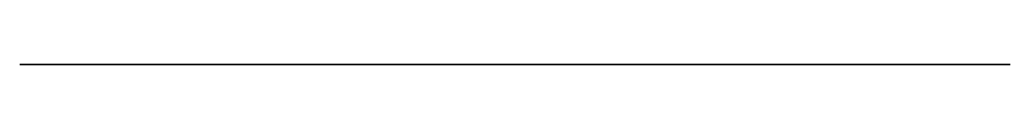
# Model space of a CAD drawing. Header units: millimetres. Extents: x 47.7 to 60.1, y 0 to 0.
import ezdxf

# ---------------------------------------------------------------- set-up
doc = ezdxf.new("R2010")
doc.units = ezdxf.units.MM
doc.layers.get('0').update_dxf_attribs({"color": 173, "true_color": 0x5858e1})

msp = doc.modelspace()

# ---------------------------------------------------------------- linework, layer by layer
at = {"color": 56, "true_color": 0x718706, "extrusion": (0, -1, -1.19209e-07)}
msp.add_lwpolyline([(57.769, 2.394), (57.879, 1.777), (57.961, 1.155), (58.013, 0.53), (58.036, -0.097), (58.036, -0.126), (60.105, -0.126), (60.105, -74.685), (47.718, -74.685), (47.718, 16.04), (52.523, 16.025), (52.516, 15.285), (52.557, 14.541), (52.645, 13.8), (52.778, 13.063), (52.955, 12.335), (53.175, 11.619), (53.435, 10.92), (53.734, 10.24), (54.038, 9.655), (54.376, 9.088), (55.111, 7.987), (55.858, 6.891), (56.21, 6.33), (56.534, 5.755), (56.929, 4.945), (57.271, 4.115), (57.42, 3.693), (57.553, 3.265), (57.67, 2.832)], close=True, dxfattribs=at)

doc.saveas('drawing.dxf')
